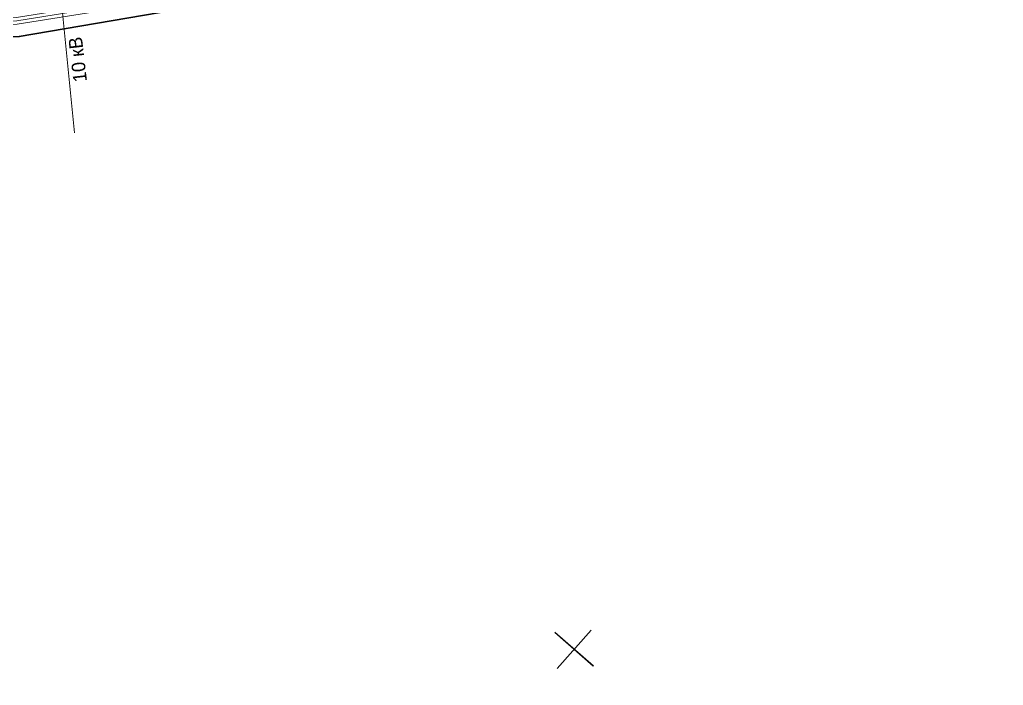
# Model space of a CAD drawing. Header units: millimetres. Extents: x -2893842 to -949497, y -1203244 to 262218.
# Drawn here: x -2192671 to -2134895, y -909442 to -870313 of the extents above; entities that cross this region are included whole.
import ezdxf

# ---------------------------------------------------------------- set-up
doc = ezdxf.new("R2010")
doc.units = ezdxf.units.MM
doc.layers.get('0').update_dxf_attribs({"lineweight": 5})
for name, color, linetype in [('!!!_ Размеры', 7, 'Continuous'), ('02_сетка', 253, 'Continuous'), ('14_Ограждения', 253, 'Continuous'), ('31_Водопровод', 253, 'Continuous'), ('38_Кабели высокого напряжения', 253, 'Continuous')]:
    doc.layers.add(name, color=color, linetype=linetype)
doc.styles.add('LIKE32', font='peteri.shx')
doc.styles.add('Line_GUGK', font='')
doc.styles.get('Line_GUGK').set_extended_font_data('Bm431', italic=True)
doc.linetypes.add('g5_119_1', pattern='A,4,-1,[31,GUGK_2005.shx,S=0.1,R=0,X=0,Y=0],0.35,[31,GUGK_2005.shx,S=0.08,R=0,X=0,Y=0],3.3,[31,GUGK_2005.shx,S=0.08,R=180,X=0,Y=0],0.35,[31,GUGK_2005.shx,S=0.1,R=180,X=0,Y=0],-1', length=10)
doc.linetypes.add('g5_122_v', pattern='A,1,-1,1.5,-0.4,["В",Line_GUGK,S=1,R=0,X=0,Y=-0.5],-1.5,1.5,-1,4,-1,4,-1,3', length=20.9)
doc.linetypes.add('g5_472', pattern='A,0,-4,[25,GUGK_2005.shx,S=0.4,R=0,X=0,Y=-0.2],0', length=4)

# ---------------------------------------------------------------- blocks, each defined once
blk = doc.blocks.new('BL_333')
at = {"color": 0}
for p, q in [((0, -3), (0, 3)), ((-3, 0), (3, 0))]:
    blk.add_line(p, q, dxfattribs=at)
blk = doc.blocks.new('Топо_07.04.17')
at = {"layer": '02_сетка', "color": 3, "linetype": 'Continuous'}
for p, q in [((-321237, -764238), (-319015, -762221)), ((-319118, -764340), (-321134, -762119))]:
    blk.add_line(p, q, dxfattribs=at)
at = {"layer": '14_Ограждения', "color": 7, "linetype": 'Continuous', "lineweight": 20}
blk.add_lwpolyline([(-288992, -721456), (-295417, -722147), (-308985, -722005), (-326692, -722051), (-334645, -722383), (-348496, -723028), (-367239, -721925), (-378179, -721048), (-388070, -717184), (-400889, -720970), (-402254, -717200), (-402066, -717132), (-401878, -717064), (-400641, -720479), (-388052, -716761), (-378088, -720654), (-367211, -721525), (-348493, -722627), (-334663, -721983), (-326701, -721651), (-308984, -721605), (-295436, -721747), (-289002, -721055)], dxfattribs=at)
at = {"layer": '14_Ограждения', "color": 7, "linetype": 'g5_472', "lineweight": 20}
blk.add_lwpolyline([(-402066, -717132), (-400765, -720725), (-388061, -716972), (-378133, -720851), (-367225, -721725), (-348495, -722827), (-334654, -722183), (-326696, -721851), (-308985, -721805), (-295426, -721947), (-288997, -721256), (-285681, -721434), (-275032, -721591), (-263184, -722672), (-258776, -727157), (-250922, -728433), (-223496, -735075), (-216043, -736319), (-215233, -732877), (-209272, -733852), (-201836, -731244)], dxfattribs=at)
at = {"layer": '31_Водопровод', "color": 4, "linetype": 'g5_122_v', "lineweight": 30}
blk.add_lwpolyline([(-399799, -710295), (-387394, -719159), (-378561, -721986), (-348452, -723764), (-337388, -723152), (-305589, -722767), (-261563, -723221), (-243307, -722611), (-212408, -729817), (-199556, -725506), (-182420, -722353), (-169979, -722257), (-142969, -722031), (-123397, -725453), (-107637, -727754)], dxfattribs=at)
at = {"layer": '38_Кабели высокого напряжения', "color": 1, "linetype": 'g5_119_1', "lineweight": 20}
blk.add_lwpolyline([(-345865, -729748), (-345573, -708666), (-343994, -697255), (-341534, -694286), (-339972, -684882), (-338927, -682703), (-336275, -681246), (-321618, -676974), (-314322, -672627), (-296437, -666506), (-276983, -647307)], dxfattribs=at)
at = {"layer": '02_сетка', "color": 92, "xscale": 500.0000000002746, "yscale": 500.0000000002746, "zscale": 500.0000000002746, "rotation": 42.22816425403256}
blk.add_blockref('BL_333', (-320126, -763230), dxfattribs=at)
at = {"layer": '38_Кабели высокого напряжения', "color": 7, "linetype": 'Continuous', "lineweight": 15, "style": 'LIKE32'}
blk.add_text('10 кВ', height=800, rotation=90.12236, dxfattribs=at).set_placement((-344792, -726828, -9700))

msp = doc.modelspace()

# ---------------------------------------------------------------- block references
at = {"layer": '!!!_ Размеры', "color": 1, "lineweight": 0, "rotation": 6.471407436947433}
msp.add_blockref('Топо_07.04.17', (-1928038.79367, -112877.83782), dxfattribs=at)

doc.saveas('drawing.dxf')
